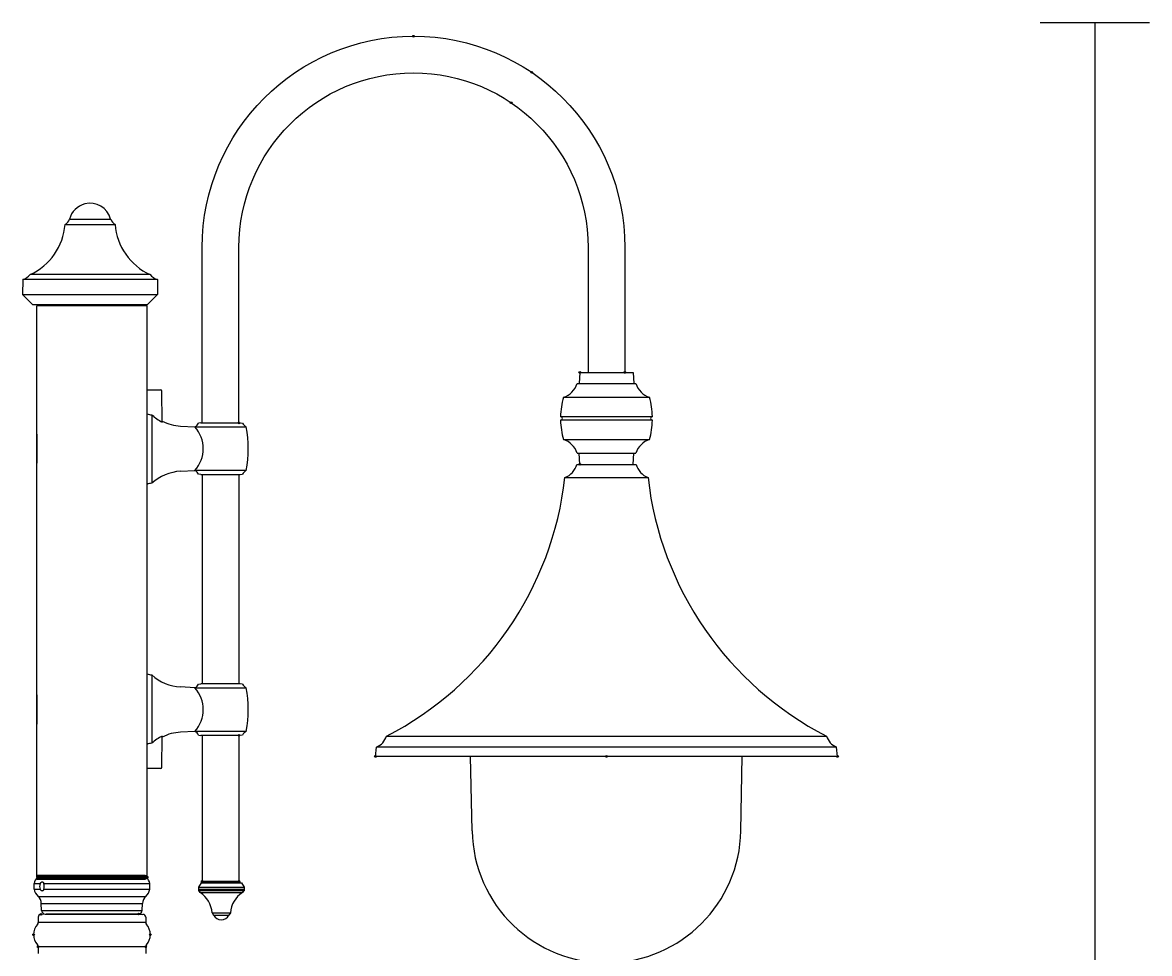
# Model space of a CAD drawing. Extents: x 0 to 104, y 0 to 370.
# Drawn here: x 13.8 to 99, y 299.6 to 370 of the extents above; entities that cross this region are included whole.
import ezdxf

# ---------------------------------------------------------------- set-up
doc = ezdxf.new("R2010")
doc.units = 0
doc.layers.add('LIVELLO_1', color=160, linetype='Continuous')

# ---------------------------------------------------------------- blocks, each defined once
blk = doc.blocks.new('AI9-BLK1')
at = {"layer": 'LIVELLO_1', "color": 7}
for p, q in [((38.739, 184.855), (47.006, 184.855)), ((42.873, 184.855), (42.873, 14.202)), ((-34.97, 169.597), (-31.191, 169.597)), ((-34.64, 169.985), (-31.523, 169.985)), ((-38.17, 165.419), (-38.187, 164.284)), ((-27.995, 165.419), (-38.17, 165.419)), ((-28.542, 165.799), (-37.623, 165.799)), ((-27.995, 165.419), (-27.973, 164.284)), ((-38.187, 164.284), (-37.431, 163.528)), ((-38.187, 164.284), (-27.973, 164.284)), ((-27.973, 164.284), (-28.731, 163.528)), ((-37.431, 163.528), (-28.731, 163.528)), ((-28.772, 163.443), (-37.108, 163.443)), ((-37.108, 120.237), (-37.108, 163.443)), ((-35.581, 163.443), (-35.581, 163.57)), ((-35.568, 163.399), (-35.568, 163.528)), ((-30.301, 163.57), (-30.301, 163.443)), ((-30.288, 163.528), (-30.288, 163.399)), ((-28.772, 120.237), (-28.772, 163.443)), ((3.943, 158.399), (3.902, 157.565)), ((3.943, 158.399), (7.974, 158.399)), ((7.974, 158.399), (8.018, 157.565)), ((-28.772, 157.085), (-27.73, 157.085)), ((-27.62, 154.644), (-27.66, 157.015)), ((3.736, 157.565), (8.182, 157.565)), ((2.697, 156.523), (9.221, 156.523)), ((-28.406, 155.188), (-28.406, 150.022)), ((2.487, 155.064), (9.432, 155.064)), ((-26.24, 154.346), (-25.162, 154.29)), ((-25.162, 154.29), (-21.271, 154.29)), ((-24.709, 154.584), (-24.883, 154.568)), ((-24.709, 154.584), (-21.724, 154.584)), ((-21.724, 154.584), (-21.549, 154.568)), ((9.432, 154.786), (2.487, 154.786)), ((-37.108, 153.74), (-37.108, 151.535)), ((2.697, 153.328), (9.221, 153.328)), ((3.736, 152.286), (8.182, 152.286)), ((3.943, 151.452), (3.902, 152.286)), ((7.974, 151.452), (8.018, 152.286)), ((-26.24, 150.931), (-25.162, 150.987)), ((-21.271, 150.987), (-25.162, 150.987)), ((3.724, 151.452), (4.33, 151.452)), ((4.33, 151.452), (8.195, 151.452)), ((-24.709, 150.693), (-24.883, 150.709)), ((-24.709, 150.693), (-21.724, 150.693)), ((-24.605, 150.693), (-24.605, 134.856)), ((-21.826, 150.699), (-21.826, 134.856)), ((-21.724, 150.693), (-21.549, 150.709)), ((2.819, 150.45), (9.098, 150.45)), ((-28.406, 135.528), (-28.406, 130.362)), ((-25.162, 134.563), (-26.24, 134.621)), ((-24.883, 134.841), (-24.709, 134.856)), ((-21.724, 134.856), (-24.709, 134.856)), ((-21.549, 134.841), (-21.724, 134.856)), ((-37.108, 134.015), (-37.108, 131.809)), ((-25.162, 134.563), (-21.271, 134.563)), ((-25.162, 131.26), (-26.24, 131.202)), ((-21.271, 131.26), (-25.162, 131.26)), ((-27.66, 128.535), (-27.62, 130.906)), ((-24.883, 130.981), (-24.709, 130.964)), ((-21.724, 130.964), (-24.709, 130.964)), ((-24.605, 130.964), (-24.605, 119.917)), ((-21.826, 130.964), (-21.826, 119.917)), ((-21.549, 130.981), (-21.724, 130.964)), ((-10.673, 130.908), (22.591, 130.908)), ((-11.511, 129.37), (-11.424, 130.069)), ((23.343, 130.069), (-11.424, 130.069)), ((23.428, 129.37), (23.343, 130.069)), ((23.428, 129.37), (-11.511, 129.37)), ((-4.2, 123.749), (-4.311, 129.37)), ((16.118, 123.749), (16.228, 129.37)), ((-27.73, 128.465), (-28.772, 128.465)), ((-37.108, 120.376), (-37.108, 120.098)), ((-28.912, 120.376), (-37.108, 120.376)), ((-37.108, 120.237), (-28.772, 120.237)), ((-37.316, 119.334), (-37.316, 119.751)), ((-37.316, 119.751), (-36.861, 119.751)), ((-37.316, 119.334), (-36.861, 119.334)), ((-37.108, 120.098), (-28.912, 120.098)), ((-36.583, 119.751), (-32.941, 119.751)), ((-36.583, 119.334), (-32.941, 119.334)), ((-32.941, 119.751), (-28.565, 119.751)), ((-32.941, 119.334), (-28.565, 119.334)), ((-28.565, 119.334), (-28.565, 119.751)), ((-24.889, 119.494), (-24.897, 119.344)), ((-24.897, 119.344), (-21.427, 119.344)), ((-24.897, 119.344), (-24.89, 119.205)), ((-24.69, 119.822), (-24.889, 119.494)), ((-24.889, 119.494), (-21.435, 119.494)), ((-24.69, 119.822), (-21.636, 119.822)), ((-21.826, 119.917), (-24.605, 119.917)), ((-21.815, 119.874), (-24.59, 119.874)), ((-21.636, 119.822), (-21.435, 119.494)), ((-21.435, 119.494), (-21.427, 119.344)), ((-21.427, 119.344), (-21.435, 119.205)), ((-37.008, 118.78), (-32.941, 118.78)), ((-32.941, 118.78), (-28.872, 118.78)), ((-21.435, 119.205), (-24.89, 119.205)), ((-24.752, 119.081), (-21.571, 119.081)), ((-36.769, 118.257), (-32.941, 118.257)), ((-36.745, 117.724), (-36.769, 118.257)), ((-36.745, 117.724), (-32.941, 117.724)), ((-32.941, 118.257), (-29.114, 118.257)), ((-32.941, 117.724), (-29.138, 117.724)), ((-29.138, 117.724), (-29.114, 118.257)), ((-37.004, 117.215), (-37.004, 116.814)), ((-28.876, 116.814), (-37.004, 116.814)), ((-36.413, 117.456), (-36.797, 117.425)), ((-36.467, 117.456), (-32.941, 117.456)), ((-29.468, 117.456), (-36.413, 117.456)), ((-32.941, 117.456), (-29.414, 117.456)), ((-29.468, 117.456), (-29.086, 117.425)), ((-28.876, 117.215), (-28.876, 116.814)), ((-23.857, 117.553), (-22.469, 117.553)), ((-23.857, 117.553), (-23.739, 117.358)), ((-23.739, 117.358), (-22.587, 117.358)), ((-23.161, 117.024), (-23.161, 117.024)), ((-22.469, 117.553), (-22.587, 117.358)), ((-37.004, 114.979), (-37.004, 114.473)), ((-28.876, 114.979), (-37.004, 114.979)), ((-28.876, 114.979), (-28.876, 114.473))]:
    blk.add_line(p, q, dxfattribs=at)
at = {"layer": 'LIVELLO_1', "color": 250}
blk.add_line((-24.873, 119.344), (-21.453, 119.344), dxfattribs=at)
at = {"layer": 'LIVELLO_1', "color": 7}
for centre, radius in [((-8.629, 183.823), 0.0642), ((-11.511, 129.37), 0.0651), ((-37.003, 114.979), 0.0641), ((-28.878, 114.979), 0.0642)]:
    blk.add_circle(centre, radius, dxfattribs=at)
for centre, major_axis, ratio in [((0.306, 181.09), (0.0015, -0.0656), 0.977447), ((-1.248, 178.786), (0.0651, 0), 0.949769), ((3.944, 158.399), (-0.0009, -0.0656), 0.985462), ((7.349, 158.399), (-0.0004, -0.0656), 0.977669), ((-21.826, 154.584), (0.0656, 0), 0.971129), ((3.944, 151.452), (-0.0009, -0.0656), 0.985462), ((-21.826, 130.964), (0.0656, 0), 0.942257), ((5.959, 129.37), (-0.0004, -0.0655), 0.980242), ((23.43, 129.37), (-0.0015, -0.0655), 0.980018), ((23.43, 129.37), (-0.0015, -0.0655), 0.980018), ((23.43, 129.37), (-0.0015, -0.0655), 0.980018), ((-28.772, 120.237), (0.0004, -0.0656), 0.977669), ((-24.605, 119.917), (0.0642, 0), 0.963782), ((-24.593, 119.874), (0.0024, -0.0656), 0.962605), ((-21.826, 119.917), (0.0656, 0), 0.942257), ((-21.826, 119.917), (0.0656, 0), 0.942257), ((-21.826, 119.917), (0.0656, 0), 0.942257), ((-21.816, 119.874), (0.0014, -0.0656), 0.963042), ((-21.816, 119.874), (0.0014, -0.0656), 0.963042), ((-21.816, 119.874), (0.0014, -0.0656), 0.963042), ((-36.795, 117.425), (-0.0015, -0.0656), 0.977447), ((-29.413, 117.456), (0.0642, 0), 0.961097), ((-37.355, 115.895), (0.0642, 0), 0.961345), ((-28.525, 115.895), (0.0642, 0), 0.961345)]:
    blk.add_ellipse(centre, major_axis=major_axis, ratio=ratio, dxfattribs=at)
for points, knots in [([(-24.605, 154.584), (-24.605, 154.584), (-24.605, 167.847), (-24.605, 167.847), (-24.605, 176.671), (-17.453, 183.823), (-8.628, 183.823), (0.195, 183.823), (7.348, 176.671), (7.348, 167.847), (7.348, 167.847), (7.348, 158.399), (7.348, 158.399)], [0, 0, 0, 0, 1, 1, 1, 2, 2, 2, 3, 3, 3, 4, 4, 4, 4]), ([(-21.826, 154.584), (-21.826, 154.584), (-21.826, 167.847), (-21.826, 167.847), (-21.826, 175.137), (-15.918, 181.046), (-8.628, 181.046), (-1.338, 181.046), (4.569, 175.137), (4.569, 167.847), (4.569, 167.847), (4.569, 158.399), (4.569, 158.399)], [0, 0, 0, 0, 1, 1, 1, 2, 2, 2, 3, 3, 3, 4, 4, 4, 4]), ([(-31.527, 169.985), (-31.748, 170.843), (-32.625, 171.361), (-33.484, 171.137), (-34.05, 170.992), (-34.491, 170.55), (-34.635, 169.985)], [0, 0, 0, 0, 1, 1, 1, 2, 2, 2, 2]), ([(2.487, 154.786), (2.562, 154.786), (2.625, 154.848), (2.625, 154.924), (2.625, 155.001), (2.562, 155.064), (2.487, 155.064)], [0, 0, 0, 0, 1, 1, 1, 2, 2, 2, 2]), ([(9.432, 155.064), (9.355, 155.064), (9.292, 155.001), (9.292, 154.924), (9.292, 154.848), (9.355, 154.786), (9.432, 154.786)], [0, 0, 0, 0, 1, 1, 1, 2, 2, 2, 2]), ([(-4.2, 123.749), (-4.106, 118.139), (0.521, 113.666), (6.131, 113.763), (11.608, 113.855), (16.024, 118.273), (16.118, 123.749)], [0, 0, 0, 0, 1, 1, 1, 2, 2, 2, 2]), ([(-37.108, 120.098), (-37.031, 120.098), (-36.97, 120.16), (-36.97, 120.237), (-36.97, 120.312), (-37.031, 120.376), (-37.108, 120.376)], [0, 0, 0, 0, 1, 1, 1, 2, 2, 2, 2]), ([(-37.04, 120.098), (-36.963, 120.098), (-36.899, 120.16), (-36.899, 120.237), (-36.899, 120.312), (-36.963, 120.376), (-37.04, 120.376)], [0, 0, 0, 0, 1, 1, 1, 2, 2, 2, 2]), ([(-36.97, 120.098), (-36.893, 120.098), (-36.83, 120.16), (-36.83, 120.237), (-36.83, 120.312), (-36.893, 120.376), (-36.97, 120.376)], [0, 0, 0, 0, 1, 1, 1, 2, 2, 2, 2]), ([(-36.899, 120.098), (-36.824, 120.098), (-36.761, 120.16), (-36.761, 120.237), (-36.761, 120.312), (-36.824, 120.376), (-36.899, 120.376)], [0, 0, 0, 0, 1, 1, 1, 2, 2, 2, 2]), ([(-36.83, 120.098), (-36.755, 120.098), (-36.692, 120.16), (-36.692, 120.237), (-36.692, 120.312), (-36.755, 120.376), (-36.83, 120.376)], [0, 0, 0, 0, 1, 1, 1, 2, 2, 2, 2]), ([(-36.761, 120.098), (-36.684, 120.098), (-36.622, 120.16), (-36.622, 120.237), (-36.622, 120.312), (-36.684, 120.376), (-36.761, 120.376)], [0, 0, 0, 0, 1, 1, 1, 2, 2, 2, 2]), ([(-36.692, 120.098), (-36.614, 120.098), (-36.552, 120.16), (-36.552, 120.237), (-36.552, 120.312), (-36.614, 120.376), (-36.692, 120.376)], [0, 0, 0, 0, 1, 1, 1, 2, 2, 2, 2]), ([(-36.622, 120.098), (-36.546, 120.098), (-36.482, 120.16), (-36.482, 120.237), (-36.482, 120.312), (-36.546, 120.376), (-36.622, 120.376)], [0, 0, 0, 0, 1, 1, 1, 2, 2, 2, 2]), ([(-36.552, 120.098), (-36.476, 120.098), (-36.413, 120.16), (-36.413, 120.237), (-36.413, 120.312), (-36.476, 120.376), (-36.552, 120.376)], [0, 0, 0, 0, 1, 1, 1, 2, 2, 2, 2]), ([(-36.482, 120.098), (-36.407, 120.098), (-36.344, 120.16), (-36.344, 120.237), (-36.344, 120.312), (-36.407, 120.376), (-36.482, 120.376)], [0, 0, 0, 0, 1, 1, 1, 2, 2, 2, 2]), ([(-36.413, 120.098), (-36.336, 120.098), (-36.275, 120.16), (-36.275, 120.237), (-36.275, 120.312), (-36.336, 120.376), (-36.413, 120.376)], [0, 0, 0, 0, 1, 1, 1, 2, 2, 2, 2]), ([(-36.344, 120.098), (-36.267, 120.098), (-36.203, 120.16), (-36.203, 120.237), (-36.203, 120.312), (-36.267, 120.376), (-36.344, 120.376)], [0, 0, 0, 0, 1, 1, 1, 2, 2, 2, 2]), ([(-36.275, 120.098), (-36.198, 120.098), (-36.137, 120.16), (-36.137, 120.237), (-36.137, 120.312), (-36.198, 120.376), (-36.275, 120.376)], [0, 0, 0, 0, 1, 1, 1, 2, 2, 2, 2]), ([(-36.203, 120.098), (-36.128, 120.098), (-36.065, 120.16), (-36.065, 120.237), (-36.065, 120.312), (-36.128, 120.376), (-36.203, 120.376)], [0, 0, 0, 0, 1, 1, 1, 2, 2, 2, 2]), ([(-36.137, 120.098), (-36.06, 120.098), (-35.996, 120.16), (-35.996, 120.237), (-35.996, 120.312), (-36.06, 120.376), (-36.137, 120.376)], [0, 0, 0, 0, 1, 1, 1, 2, 2, 2, 2]), ([(-36.065, 120.098), (-35.99, 120.098), (-35.927, 120.16), (-35.927, 120.237), (-35.927, 120.312), (-35.99, 120.376), (-36.065, 120.376)], [0, 0, 0, 0, 1, 1, 1, 2, 2, 2, 2]), ([(-35.996, 120.098), (-35.919, 120.098), (-35.858, 120.16), (-35.858, 120.237), (-35.858, 120.312), (-35.919, 120.376), (-35.996, 120.376)], [0, 0, 0, 0, 1, 1, 1, 2, 2, 2, 2]), ([(-35.927, 120.098), (-35.85, 120.098), (-35.789, 120.16), (-35.789, 120.237), (-35.789, 120.312), (-35.85, 120.376), (-35.927, 120.376)], [0, 0, 0, 0, 1, 1, 1, 2, 2, 2, 2]), ([(-35.858, 120.098), (-35.781, 120.098), (-35.717, 120.16), (-35.717, 120.237), (-35.717, 120.312), (-35.781, 120.376), (-35.858, 120.376)], [0, 0, 0, 0, 1, 1, 1, 2, 2, 2, 2]), ([(-35.789, 120.098), (-35.711, 120.098), (-35.651, 120.16), (-35.651, 120.237), (-35.651, 120.312), (-35.711, 120.376), (-35.789, 120.376)], [0, 0, 0, 0, 1, 1, 1, 2, 2, 2, 2]), ([(-35.717, 120.098), (-35.643, 120.098), (-35.581, 120.16), (-35.581, 120.237), (-35.581, 120.312), (-35.643, 120.376), (-35.717, 120.376)], [0, 0, 0, 0, 1, 1, 1, 2, 2, 2, 2]), ([(-35.651, 120.098), (-35.571, 120.098), (-35.512, 120.16), (-35.512, 120.237), (-35.512, 120.312), (-35.571, 120.376), (-35.651, 120.376)], [0, 0, 0, 0, 1, 1, 1, 2, 2, 2, 2]), ([(-35.581, 120.098), (-35.504, 120.098), (-35.441, 120.16), (-35.441, 120.237), (-35.441, 120.312), (-35.504, 120.376), (-35.581, 120.376)], [0, 0, 0, 0, 1, 1, 1, 2, 2, 2, 2]), ([(-35.512, 120.098), (-35.435, 120.098), (-35.372, 120.16), (-35.372, 120.237), (-35.372, 120.312), (-35.435, 120.376), (-35.512, 120.376)], [0, 0, 0, 0, 1, 1, 1, 2, 2, 2, 2]), ([(-35.441, 120.098), (-35.366, 120.098), (-35.302, 120.16), (-35.302, 120.237), (-35.302, 120.312), (-35.366, 120.376), (-35.441, 120.376)], [0, 0, 0, 0, 1, 1, 1, 2, 2, 2, 2]), ([(-35.372, 120.098), (-35.294, 120.098), (-35.234, 120.16), (-35.234, 120.237), (-35.234, 120.312), (-35.294, 120.376), (-35.372, 120.376)], [0, 0, 0, 0, 1, 1, 1, 2, 2, 2, 2]), ([(-35.302, 120.098), (-35.226, 120.098), (-35.164, 120.16), (-35.164, 120.237), (-35.164, 120.312), (-35.226, 120.376), (-35.302, 120.376)], [0, 0, 0, 0, 1, 1, 1, 2, 2, 2, 2]), ([(-35.234, 120.098), (-35.157, 120.098), (-35.093, 120.16), (-35.093, 120.237), (-35.093, 120.312), (-35.157, 120.376), (-35.234, 120.376)], [0, 0, 0, 0, 1, 1, 1, 2, 2, 2, 2]), ([(-35.164, 120.098), (-35.087, 120.098), (-35.024, 120.16), (-35.024, 120.237), (-35.024, 120.312), (-35.087, 120.376), (-35.164, 120.376)], [0, 0, 0, 0, 1, 1, 1, 2, 2, 2, 2]), ([(-35.093, 120.098), (-35.018, 120.098), (-34.955, 120.16), (-34.955, 120.237), (-34.955, 120.312), (-35.018, 120.376), (-35.093, 120.376)], [0, 0, 0, 0, 1, 1, 1, 2, 2, 2, 2]), ([(-35.024, 120.098), (-34.947, 120.098), (-34.885, 120.16), (-34.885, 120.237), (-34.885, 120.312), (-34.947, 120.376), (-35.024, 120.376)], [0, 0, 0, 0, 1, 1, 1, 2, 2, 2, 2]), ([(-34.955, 120.098), (-34.878, 120.098), (-34.817, 120.16), (-34.817, 120.237), (-34.817, 120.312), (-34.878, 120.376), (-34.955, 120.376)], [0, 0, 0, 0, 1, 1, 1, 2, 2, 2, 2]), ([(-34.885, 120.098), (-34.808, 120.098), (-34.747, 120.16), (-34.747, 120.237), (-34.747, 120.312), (-34.808, 120.376), (-34.885, 120.376)], [0, 0, 0, 0, 1, 1, 1, 2, 2, 2, 2]), ([(-34.817, 120.098), (-34.74, 120.098), (-34.676, 120.16), (-34.676, 120.237), (-34.676, 120.312), (-34.74, 120.376), (-34.817, 120.376)], [0, 0, 0, 0, 1, 1, 1, 2, 2, 2, 2]), ([(-34.747, 120.098), (-34.67, 120.098), (-34.608, 120.16), (-34.608, 120.237), (-34.608, 120.312), (-34.67, 120.376), (-34.747, 120.376)], [0, 0, 0, 0, 1, 1, 1, 2, 2, 2, 2]), ([(-34.676, 120.098), (-34.601, 120.098), (-34.538, 120.16), (-34.538, 120.237), (-34.538, 120.312), (-34.601, 120.376), (-34.676, 120.376)], [0, 0, 0, 0, 1, 1, 1, 2, 2, 2, 2]), ([(-34.608, 120.098), (-34.532, 120.098), (-34.469, 120.16), (-34.469, 120.237), (-34.469, 120.312), (-34.532, 120.376), (-34.608, 120.376)], [0, 0, 0, 0, 1, 1, 1, 2, 2, 2, 2]), ([(-34.538, 120.098), (-34.461, 120.098), (-34.399, 120.16), (-34.399, 120.237), (-34.399, 120.312), (-34.461, 120.376), (-34.538, 120.376)], [0, 0, 0, 0, 1, 1, 1, 2, 2, 2, 2]), ([(-34.469, 120.098), (-34.391, 120.098), (-34.329, 120.16), (-34.329, 120.237), (-34.329, 120.312), (-34.391, 120.376), (-34.469, 120.376)], [0, 0, 0, 0, 1, 1, 1, 2, 2, 2, 2]), ([(-34.399, 120.098), (-34.323, 120.098), (-34.259, 120.16), (-34.259, 120.237), (-34.259, 120.312), (-34.323, 120.376), (-34.399, 120.376)], [0, 0, 0, 0, 1, 1, 1, 2, 2, 2, 2]), ([(-34.329, 120.098), (-34.253, 120.098), (-34.19, 120.16), (-34.19, 120.237), (-34.19, 120.312), (-34.253, 120.376), (-34.329, 120.376)], [0, 0, 0, 0, 1, 1, 1, 2, 2, 2, 2]), ([(-34.259, 120.098), (-34.184, 120.098), (-34.123, 120.16), (-34.123, 120.237), (-34.123, 120.312), (-34.184, 120.376), (-34.259, 120.376)], [0, 0, 0, 0, 1, 1, 1, 2, 2, 2, 2]), ([(-34.19, 120.098), (-34.114, 120.098), (-34.052, 120.16), (-34.052, 120.237), (-34.052, 120.312), (-34.114, 120.376), (-34.19, 120.376)], [0, 0, 0, 0, 1, 1, 1, 2, 2, 2, 2]), ([(-34.123, 120.098), (-34.044, 120.098), (-33.982, 120.16), (-33.982, 120.237), (-33.982, 120.312), (-34.044, 120.376), (-34.123, 120.376)], [0, 0, 0, 0, 1, 1, 1, 2, 2, 2, 2]), ([(-34.052, 120.098), (-33.974, 120.098), (-33.914, 120.16), (-33.914, 120.237), (-33.914, 120.312), (-33.974, 120.376), (-34.052, 120.376)], [0, 0, 0, 0, 1, 1, 1, 2, 2, 2, 2]), ([(-33.982, 120.098), (-33.905, 120.098), (-33.844, 120.16), (-33.844, 120.237), (-33.844, 120.312), (-33.905, 120.376), (-33.982, 120.376)], [0, 0, 0, 0, 1, 1, 1, 2, 2, 2, 2]), ([(-33.914, 120.098), (-33.837, 120.098), (-33.775, 120.16), (-33.775, 120.237), (-33.775, 120.312), (-33.837, 120.376), (-33.914, 120.376)], [0, 0, 0, 0, 1, 1, 1, 2, 2, 2, 2]), ([(-33.844, 120.098), (-33.767, 120.098), (-33.704, 120.16), (-33.704, 120.237), (-33.704, 120.312), (-33.767, 120.376), (-33.844, 120.376)], [0, 0, 0, 0, 1, 1, 1, 2, 2, 2, 2]), ([(-33.775, 120.098), (-33.698, 120.098), (-33.635, 120.16), (-33.635, 120.237), (-33.635, 120.312), (-33.698, 120.376), (-33.775, 120.376)], [0, 0, 0, 0, 1, 1, 1, 2, 2, 2, 2]), ([(-33.704, 120.098), (-33.629, 120.098), (-33.565, 120.16), (-33.565, 120.237), (-33.565, 120.312), (-33.629, 120.376), (-33.704, 120.376)], [0, 0, 0, 0, 1, 1, 1, 2, 2, 2, 2]), ([(-33.635, 120.098), (-33.558, 120.098), (-33.497, 120.16), (-33.497, 120.237), (-33.497, 120.312), (-33.558, 120.376), (-33.635, 120.376)], [0, 0, 0, 0, 1, 1, 1, 2, 2, 2, 2]), ([(-33.565, 120.098), (-33.488, 120.098), (-33.427, 120.16), (-33.427, 120.237), (-33.427, 120.312), (-33.488, 120.376), (-33.565, 120.376)], [0, 0, 0, 0, 1, 1, 1, 2, 2, 2, 2]), ([(-33.497, 120.098), (-33.42, 120.098), (-33.358, 120.16), (-33.358, 120.237), (-33.358, 120.312), (-33.42, 120.376), (-33.497, 120.376)], [0, 0, 0, 0, 1, 1, 1, 2, 2, 2, 2]), ([(-33.427, 120.098), (-33.35, 120.098), (-33.289, 120.16), (-33.289, 120.237), (-33.289, 120.312), (-33.35, 120.376), (-33.427, 120.376)], [0, 0, 0, 0, 1, 1, 1, 2, 2, 2, 2]), ([(-33.358, 120.098), (-33.281, 120.098), (-33.218, 120.16), (-33.218, 120.237), (-33.218, 120.312), (-33.281, 120.376), (-33.358, 120.376)], [0, 0, 0, 0, 1, 1, 1, 2, 2, 2, 2]), ([(-33.289, 120.098), (-33.212, 120.098), (-33.149, 120.16), (-33.149, 120.237), (-33.149, 120.312), (-33.212, 120.376), (-33.289, 120.376)], [0, 0, 0, 0, 1, 1, 1, 2, 2, 2, 2]), ([(-33.218, 120.098), (-33.143, 120.098), (-33.079, 120.16), (-33.079, 120.237), (-33.079, 120.312), (-33.143, 120.376), (-33.218, 120.376)], [0, 0, 0, 0, 1, 1, 1, 2, 2, 2, 2]), ([(-33.149, 120.098), (-33.071, 120.098), (-33.011, 120.16), (-33.011, 120.237), (-33.011, 120.312), (-33.071, 120.376), (-33.149, 120.376)], [0, 0, 0, 0, 1, 1, 1, 2, 2, 2, 2]), ([(-33.079, 120.098), (-33.003, 120.098), (-32.941, 120.16), (-32.941, 120.237), (-32.941, 120.312), (-33.003, 120.376), (-33.079, 120.376)], [0, 0, 0, 0, 1, 1, 1, 2, 2, 2, 2]), ([(-33.011, 120.098), (-32.933, 120.098), (-32.872, 120.16), (-32.872, 120.237), (-32.872, 120.312), (-32.933, 120.376), (-33.011, 120.376)], [0, 0, 0, 0, 1, 1, 1, 2, 2, 2, 2]), ([(-32.941, 120.098), (-32.864, 120.098), (-32.801, 120.16), (-32.801, 120.237), (-32.801, 120.312), (-32.864, 120.376), (-32.941, 120.376)], [0, 0, 0, 0, 1, 1, 1, 2, 2, 2, 2]), ([(-32.872, 120.098), (-32.795, 120.098), (-32.732, 120.16), (-32.732, 120.237), (-32.732, 120.312), (-32.795, 120.376), (-32.872, 120.376)], [0, 0, 0, 0, 1, 1, 1, 2, 2, 2, 2]), ([(-32.801, 120.098), (-32.724, 120.098), (-32.662, 120.16), (-32.662, 120.237), (-32.662, 120.312), (-32.724, 120.376), (-32.801, 120.376)], [0, 0, 0, 0, 1, 1, 1, 2, 2, 2, 2]), ([(-32.732, 120.098), (-32.657, 120.098), (-32.594, 120.16), (-32.594, 120.237), (-32.594, 120.312), (-32.657, 120.376), (-32.732, 120.376)], [0, 0, 0, 0, 1, 1, 1, 2, 2, 2, 2]), ([(-32.662, 120.098), (-32.585, 120.098), (-32.524, 120.16), (-32.524, 120.237), (-32.524, 120.312), (-32.585, 120.376), (-32.662, 120.376)], [0, 0, 0, 0, 1, 1, 1, 2, 2, 2, 2]), ([(-32.594, 120.098), (-32.517, 120.098), (-32.453, 120.16), (-32.453, 120.237), (-32.453, 120.312), (-32.517, 120.376), (-32.594, 120.376)], [0, 0, 0, 0, 1, 1, 1, 2, 2, 2, 2]), ([(-32.524, 120.098), (-32.447, 120.098), (-32.384, 120.16), (-32.384, 120.237), (-32.384, 120.312), (-32.447, 120.376), (-32.524, 120.376)], [0, 0, 0, 0, 1, 1, 1, 2, 2, 2, 2]), ([(-32.453, 120.098), (-32.378, 120.098), (-32.315, 120.16), (-32.315, 120.237), (-32.315, 120.312), (-32.378, 120.376), (-32.453, 120.376)], [0, 0, 0, 0, 1, 1, 1, 2, 2, 2, 2]), ([(-32.384, 120.098), (-32.309, 120.098), (-32.246, 120.16), (-32.246, 120.237), (-32.246, 120.312), (-32.309, 120.376), (-32.384, 120.376)], [0, 0, 0, 0, 1, 1, 1, 2, 2, 2, 2]), ([(-32.315, 120.098), (-32.238, 120.098), (-32.176, 120.16), (-32.176, 120.237), (-32.176, 120.312), (-32.238, 120.376), (-32.315, 120.376)], [0, 0, 0, 0, 1, 1, 1, 2, 2, 2, 2]), ([(-32.246, 120.098), (-32.168, 120.098), (-32.106, 120.16), (-32.106, 120.237), (-32.106, 120.312), (-32.168, 120.376), (-32.246, 120.376)], [0, 0, 0, 0, 1, 1, 1, 2, 2, 2, 2]), ([(-32.176, 120.098), (-32.1, 120.098), (-32.038, 120.16), (-32.038, 120.237), (-32.038, 120.312), (-32.1, 120.376), (-32.176, 120.376)], [0, 0, 0, 0, 1, 1, 1, 2, 2, 2, 2]), ([(-32.106, 120.098), (-32.03, 120.098), (-31.967, 120.16), (-31.967, 120.237), (-31.967, 120.312), (-32.03, 120.376), (-32.106, 120.376)], [0, 0, 0, 0, 1, 1, 1, 2, 2, 2, 2]), ([(-32.038, 120.098), (-31.961, 120.098), (-31.898, 120.16), (-31.898, 120.237), (-31.898, 120.312), (-31.961, 120.376), (-32.038, 120.376)], [0, 0, 0, 0, 1, 1, 1, 2, 2, 2, 2]), ([(-31.967, 120.098), (-31.89, 120.098), (-31.829, 120.16), (-31.829, 120.237), (-31.829, 120.312), (-31.89, 120.376), (-31.967, 120.376)], [0, 0, 0, 0, 1, 1, 1, 2, 2, 2, 2]), ([(-31.898, 120.098), (-31.821, 120.098), (-31.759, 120.16), (-31.759, 120.237), (-31.759, 120.312), (-31.821, 120.376), (-31.898, 120.376)], [0, 0, 0, 0, 1, 1, 1, 2, 2, 2, 2]), ([(-31.829, 120.098), (-31.752, 120.098), (-31.691, 120.16), (-31.691, 120.237), (-31.691, 120.312), (-31.752, 120.376), (-31.829, 120.376)], [0, 0, 0, 0, 1, 1, 1, 2, 2, 2, 2]), ([(-31.759, 120.098), (-31.682, 120.098), (-31.621, 120.16), (-31.621, 120.237), (-31.621, 120.312), (-31.682, 120.376), (-31.759, 120.376)], [0, 0, 0, 0, 1, 1, 1, 2, 2, 2, 2]), ([(-31.691, 120.098), (-31.614, 120.098), (-31.552, 120.16), (-31.552, 120.237), (-31.552, 120.312), (-31.614, 120.376), (-31.691, 120.376)], [0, 0, 0, 0, 1, 1, 1, 2, 2, 2, 2]), ([(-31.621, 120.098), (-31.544, 120.098), (-31.483, 120.16), (-31.483, 120.237), (-31.483, 120.312), (-31.544, 120.376), (-31.621, 120.376)], [0, 0, 0, 0, 1, 1, 1, 2, 2, 2, 2]), ([(-31.552, 120.098), (-31.475, 120.098), (-31.414, 120.16), (-31.414, 120.237), (-31.414, 120.312), (-31.475, 120.376), (-31.552, 120.376)], [0, 0, 0, 0, 1, 1, 1, 2, 2, 2, 2]), ([(-31.483, 120.098), (-31.406, 120.098), (-31.342, 120.16), (-31.342, 120.237), (-31.342, 120.312), (-31.406, 120.376), (-31.483, 120.376)], [0, 0, 0, 0, 1, 1, 1, 2, 2, 2, 2]), ([(-31.414, 120.098), (-31.335, 120.098), (-31.274, 120.16), (-31.274, 120.237), (-31.274, 120.312), (-31.335, 120.376), (-31.414, 120.376)], [0, 0, 0, 0, 1, 1, 1, 2, 2, 2, 2]), ([(-31.342, 120.098), (-31.267, 120.098), (-31.204, 120.16), (-31.204, 120.237), (-31.204, 120.312), (-31.267, 120.376), (-31.342, 120.376)], [0, 0, 0, 0, 1, 1, 1, 2, 2, 2, 2]), ([(-31.274, 120.098), (-31.197, 120.098), (-31.135, 120.16), (-31.135, 120.237), (-31.135, 120.312), (-31.197, 120.376), (-31.274, 120.376)], [0, 0, 0, 0, 1, 1, 1, 2, 2, 2, 2]), ([(-31.204, 120.098), (-31.127, 120.098), (-31.065, 120.16), (-31.065, 120.237), (-31.065, 120.312), (-31.127, 120.376), (-31.204, 120.376)], [0, 0, 0, 0, 1, 1, 1, 2, 2, 2, 2]), ([(-31.135, 120.098), (-31.058, 120.098), (-30.995, 120.16), (-30.995, 120.237), (-30.995, 120.312), (-31.058, 120.376), (-31.135, 120.376)], [0, 0, 0, 0, 1, 1, 1, 2, 2, 2, 2]), ([(-31.065, 120.098), (-30.989, 120.098), (-30.926, 120.16), (-30.926, 120.237), (-30.926, 120.312), (-30.989, 120.376), (-31.065, 120.376)], [0, 0, 0, 0, 1, 1, 1, 2, 2, 2, 2]), ([(-30.995, 120.098), (-30.92, 120.098), (-30.856, 120.16), (-30.856, 120.237), (-30.856, 120.312), (-30.92, 120.376), (-30.995, 120.376)], [0, 0, 0, 0, 1, 1, 1, 2, 2, 2, 2]), ([(-30.926, 120.098), (-30.848, 120.098), (-30.788, 120.16), (-30.788, 120.237), (-30.788, 120.312), (-30.848, 120.376), (-30.926, 120.376)], [0, 0, 0, 0, 1, 1, 1, 2, 2, 2, 2]), ([(-30.856, 120.098), (-30.78, 120.098), (-30.718, 120.16), (-30.718, 120.237), (-30.718, 120.312), (-30.78, 120.376), (-30.856, 120.376)], [0, 0, 0, 0, 1, 1, 1, 2, 2, 2, 2]), ([(-30.788, 120.098), (-30.71, 120.098), (-30.649, 120.16), (-30.649, 120.237), (-30.649, 120.312), (-30.71, 120.376), (-30.788, 120.376)], [0, 0, 0, 0, 1, 1, 1, 2, 2, 2, 2]), ([(-30.718, 120.098), (-30.641, 120.098), (-30.578, 120.16), (-30.578, 120.237), (-30.578, 120.312), (-30.641, 120.376), (-30.718, 120.376)], [0, 0, 0, 0, 1, 1, 1, 2, 2, 2, 2]), ([(-30.649, 120.098), (-30.571, 120.098), (-30.509, 120.16), (-30.509, 120.237), (-30.509, 120.312), (-30.571, 120.376), (-30.649, 120.376)], [0, 0, 0, 0, 1, 1, 1, 2, 2, 2, 2]), ([(-30.578, 120.098), (-30.503, 120.098), (-30.439, 120.16), (-30.439, 120.237), (-30.439, 120.312), (-30.503, 120.376), (-30.578, 120.376)], [0, 0, 0, 0, 1, 1, 1, 2, 2, 2, 2]), ([(-30.509, 120.098), (-30.433, 120.098), (-30.371, 120.16), (-30.371, 120.237), (-30.371, 120.312), (-30.433, 120.376), (-30.509, 120.376)], [0, 0, 0, 0, 1, 1, 1, 2, 2, 2, 2]), ([(-30.439, 120.098), (-30.362, 120.098), (-30.301, 120.16), (-30.301, 120.237), (-30.301, 120.312), (-30.362, 120.376), (-30.439, 120.376)], [0, 0, 0, 0, 1, 1, 1, 2, 2, 2, 2]), ([(-30.371, 120.098), (-30.294, 120.098), (-30.23, 120.16), (-30.23, 120.237), (-30.23, 120.312), (-30.294, 120.376), (-30.371, 120.376)], [0, 0, 0, 0, 1, 1, 1, 2, 2, 2, 2]), ([(-30.301, 120.098), (-30.224, 120.098), (-30.163, 120.16), (-30.163, 120.237), (-30.163, 120.312), (-30.224, 120.376), (-30.301, 120.376)], [0, 0, 0, 0, 1, 1, 1, 2, 2, 2, 2]), ([(-30.23, 120.098), (-30.155, 120.098), (-30.092, 120.16), (-30.092, 120.237), (-30.092, 120.312), (-30.155, 120.376), (-30.23, 120.376)], [0, 0, 0, 0, 1, 1, 1, 2, 2, 2, 2]), ([(-30.163, 120.098), (-30.086, 120.098), (-30.022, 120.16), (-30.022, 120.237), (-30.022, 120.312), (-30.086, 120.376), (-30.163, 120.376)], [0, 0, 0, 0, 1, 1, 1, 2, 2, 2, 2]), ([(-30.092, 120.098), (-30.015, 120.098), (-29.953, 120.16), (-29.953, 120.237), (-29.953, 120.312), (-30.015, 120.376), (-30.092, 120.376)], [0, 0, 0, 0, 1, 1, 1, 2, 2, 2, 2]), ([(-30.022, 120.098), (-29.945, 120.098), (-29.884, 120.16), (-29.884, 120.237), (-29.884, 120.312), (-29.945, 120.376), (-30.022, 120.376)], [0, 0, 0, 0, 1, 1, 1, 2, 2, 2, 2]), ([(-29.953, 120.098), (-29.877, 120.098), (-29.815, 120.16), (-29.815, 120.237), (-29.815, 120.312), (-29.877, 120.376), (-29.953, 120.376)], [0, 0, 0, 0, 1, 1, 1, 2, 2, 2, 2]), ([(-29.884, 120.098), (-29.807, 120.098), (-29.744, 120.16), (-29.744, 120.237), (-29.744, 120.312), (-29.807, 120.376), (-29.884, 120.376)], [0, 0, 0, 0, 1, 1, 1, 2, 2, 2, 2]), ([(-29.815, 120.098), (-29.738, 120.098), (-29.677, 120.16), (-29.677, 120.237), (-29.677, 120.312), (-29.738, 120.376), (-29.815, 120.376)], [0, 0, 0, 0, 1, 1, 1, 2, 2, 2, 2]), ([(-29.744, 120.098), (-29.669, 120.098), (-29.606, 120.16), (-29.606, 120.237), (-29.606, 120.312), (-29.669, 120.376), (-29.744, 120.376)], [0, 0, 0, 0, 1, 1, 1, 2, 2, 2, 2]), ([(-29.677, 120.098), (-29.598, 120.098), (-29.536, 120.16), (-29.536, 120.237), (-29.536, 120.312), (-29.598, 120.376), (-29.677, 120.376)], [0, 0, 0, 0, 1, 1, 1, 2, 2, 2, 2]), ([(-29.606, 120.098), (-29.528, 120.098), (-29.468, 120.16), (-29.468, 120.237), (-29.468, 120.312), (-29.528, 120.376), (-29.606, 120.376)], [0, 0, 0, 0, 1, 1, 1, 2, 2, 2, 2]), ([(-29.536, 120.098), (-29.459, 120.098), (-29.398, 120.16), (-29.398, 120.237), (-29.398, 120.312), (-29.459, 120.376), (-29.536, 120.376)], [0, 0, 0, 0, 1, 1, 1, 2, 2, 2, 2]), ([(-29.468, 120.098), (-29.39, 120.098), (-29.329, 120.16), (-29.329, 120.237), (-29.329, 120.312), (-29.39, 120.376), (-29.468, 120.376)], [0, 0, 0, 0, 1, 1, 1, 2, 2, 2, 2]), ([(-29.398, 120.098), (-29.321, 120.098), (-29.26, 120.16), (-29.26, 120.237), (-29.26, 120.312), (-29.321, 120.376), (-29.398, 120.376)], [0, 0, 0, 0, 1, 1, 1, 2, 2, 2, 2]), ([(-29.329, 120.098), (-29.252, 120.098), (-29.191, 120.16), (-29.191, 120.237), (-29.191, 120.312), (-29.252, 120.376), (-29.329, 120.376)], [0, 0, 0, 0, 1, 1, 1, 2, 2, 2, 2]), ([(-29.26, 120.098), (-29.183, 120.098), (-29.119, 120.16), (-29.119, 120.237), (-29.119, 120.312), (-29.183, 120.376), (-29.26, 120.376)], [0, 0, 0, 0, 1, 1, 1, 2, 2, 2, 2]), ([(-29.191, 120.098), (-29.114, 120.098), (-29.051, 120.16), (-29.051, 120.237), (-29.051, 120.312), (-29.114, 120.376), (-29.191, 120.376)], [0, 0, 0, 0, 1, 1, 1, 2, 2, 2, 2]), ([(-29.119, 120.098), (-29.044, 120.098), (-28.982, 120.16), (-28.982, 120.237), (-28.982, 120.312), (-29.044, 120.376), (-29.119, 120.376)], [0, 0, 0, 0, 1, 1, 1, 2, 2, 2, 2]), ([(-29.051, 120.098), (-28.974, 120.098), (-28.912, 120.16), (-28.912, 120.237), (-28.912, 120.312), (-28.974, 120.376), (-29.051, 120.376)], [0, 0, 0, 0, 1, 1, 1, 2, 2, 2, 2]), ([(-28.982, 120.098), (-28.904, 120.098), (-28.843, 120.16), (-28.843, 120.237), (-28.843, 120.312), (-28.904, 120.376), (-28.982, 120.376)], [0, 0, 0, 0, 1, 1, 1, 2, 2, 2, 2]), ([(-28.912, 120.098), (-28.835, 120.098), (-28.772, 120.16), (-28.772, 120.237), (-28.772, 120.312), (-28.835, 120.376), (-28.912, 120.376)], [0, 0, 0, 0, 1, 1, 1, 2, 2, 2, 2]), ([(-36.861, 119.751), (-36.85, 119.768), (-36.84, 119.789), (-36.826, 119.807), (-36.814, 119.824), (-36.801, 119.837), (-36.786, 119.849), (-36.774, 119.861), (-36.765, 119.866), (-36.751, 119.874), (-36.741, 119.878), (-36.731, 119.884), (-36.72, 119.886), (-36.712, 119.888), (-36.705, 119.89), (-36.697, 119.89), (-36.692, 119.89), (-36.686, 119.89), (-36.68, 119.886), (-36.668, 119.884), (-36.658, 119.878), (-36.65, 119.872), (-36.64, 119.866), (-36.631, 119.859), (-36.622, 119.847), (-36.612, 119.834), (-36.605, 119.82), (-36.601, 119.805), (-36.595, 119.787), (-36.589, 119.768), (-36.583, 119.751)], [0, 0, 0, 0, 1, 1, 1, 2, 2, 2, 3, 3, 3, 4, 4, 4, 5, 5, 5, 6, 6, 6, 7, 7, 7, 8, 8, 8, 9, 9, 9, 10, 10, 10, 10]), ([(-36.583, 119.334), (-36.589, 119.315), (-36.595, 119.299), (-36.601, 119.282), (-36.605, 119.262), (-36.612, 119.249), (-36.622, 119.235), (-36.631, 119.226), (-36.64, 119.218), (-36.65, 119.212), (-36.658, 119.207), (-36.668, 119.201), (-36.68, 119.197), (-36.686, 119.197), (-36.692, 119.195), (-36.697, 119.195), (-36.705, 119.195), (-36.712, 119.197), (-36.72, 119.197), (-36.731, 119.201), (-36.741, 119.207), (-36.751, 119.21), (-36.765, 119.218), (-36.774, 119.226), (-36.786, 119.234), (-36.801, 119.245), (-36.814, 119.261), (-36.826, 119.276), (-36.84, 119.295), (-36.85, 119.315), (-36.861, 119.334)], [0, 0, 0, 0, 1, 1, 1, 2, 2, 2, 3, 3, 3, 4, 4, 4, 5, 5, 5, 6, 6, 6, 7, 7, 7, 8, 8, 8, 9, 9, 9, 10, 10, 10, 10])]:
    blk.add_open_spline(points, degree=3, knots=knots, dxfattribs=at)
for points in [[(-37.623, 165.799), (-36.111, 166.486), (-35.093, 167.941), (-34.97, 169.597)], [(-34.97, 169.597), (-34.819, 169.682), (-34.704, 169.821), (-34.64, 169.985)], [(-31.523, 169.985), (-31.461, 169.821), (-31.341, 169.682), (-31.191, 169.597)], [(-31.191, 169.597), (-31.068, 167.941), (-30.051, 166.486), (-28.542, 165.799)], [(-38.17, 165.419), (-37.953, 165.489), (-37.761, 165.62), (-37.623, 165.799)], [(-28.542, 165.799), (-28.401, 165.62), (-28.211, 165.489), (-27.995, 165.419)], [(-27.66, 157.015), (-27.662, 157.054), (-27.692, 157.085), (-27.73, 157.085)], [(2.697, 156.523), (3.198, 156.67), (3.591, 157.062), (3.736, 157.565)], [(8.182, 157.565), (8.327, 157.062), (8.719, 156.67), (9.221, 156.523)], [(2.697, 156.523), (2.57, 156.046), (2.499, 155.556), (2.487, 155.064)], [(9.43, 155.064), (9.419, 155.556), (9.347, 156.046), (9.221, 156.523)], [(-28.772, 155.275), (-28.659, 155.217), (-28.533, 155.188), (-28.406, 155.188)], [(-28.406, 155.188), (-28.171, 154.97), (-27.907, 154.788), (-27.62, 154.644)], [(-27.62, 154.713), (-27.191, 154.497), (-26.721, 154.374), (-26.24, 154.346)], [(-25.162, 154.29), (-25.037, 154.346), (-24.939, 154.447), (-24.883, 154.568)], [(-25.162, 150.987), (-24.318, 151.927), (-24.318, 153.349), (-25.162, 154.29)], [(-21.549, 154.568), (-21.492, 154.447), (-21.394, 154.346), (-21.271, 154.29)], [(-21.271, 150.987), (-21.085, 152.081), (-21.085, 153.196), (-21.271, 154.29)], [(2.487, 154.786), (2.499, 154.294), (2.57, 153.804), (2.697, 153.328)], [(9.221, 153.328), (9.347, 153.804), (9.419, 154.294), (9.43, 154.786)], [(3.736, 152.286), (3.591, 152.789), (3.198, 153.179), (2.697, 153.328)], [(9.221, 153.328), (8.719, 153.179), (8.327, 152.789), (8.182, 152.286)], [(-26.24, 150.931), (-27.047, 150.887), (-27.811, 150.566), (-28.406, 150.022)], [(-24.883, 150.709), (-24.939, 150.832), (-25.037, 150.931), (-25.162, 150.987)], [(-21.271, 150.987), (-21.394, 150.931), (-21.492, 150.832), (-21.549, 150.709)], [(2.819, 150.45), (3.257, 150.628), (3.591, 150.996), (3.724, 151.452)], [(8.195, 151.452), (8.326, 150.996), (8.66, 150.628), (9.098, 150.45)], [(-28.406, 150.022), (-28.533, 150.022), (-28.659, 149.991), (-28.772, 149.935)], [(-10.673, 130.908), (-3.19, 134.758), (1.873, 142.091), (2.819, 150.45)], [(9.098, 150.45), (10.045, 142.091), (15.107, 134.758), (22.591, 130.908)], [(-28.772, 135.615), (-28.659, 135.559), (-28.533, 135.53), (-28.406, 135.528)], [(-28.406, 135.528), (-27.811, 134.982), (-27.047, 134.662), (-26.24, 134.621)], [(-25.162, 134.563), (-25.037, 134.619), (-24.939, 134.718), (-24.883, 134.841)], [(-21.549, 134.841), (-21.492, 134.718), (-21.394, 134.619), (-21.271, 134.563)], [(-25.162, 131.26), (-24.318, 132.199), (-24.318, 133.623), (-25.162, 134.563)], [(-21.271, 131.26), (-21.085, 132.352), (-21.085, 133.469), (-21.271, 134.563)], [(-26.24, 131.202), (-26.721, 131.178), (-27.191, 131.053), (-27.62, 130.837)], [(-24.883, 130.981), (-24.939, 131.103), (-25.037, 131.204), (-25.162, 131.26)], [(-21.271, 131.26), (-21.394, 131.204), (-21.492, 131.103), (-21.549, 130.981)], [(-28.406, 130.362), (-28.533, 130.362), (-28.659, 130.333), (-28.772, 130.277)], [(-27.62, 130.906), (-27.907, 130.764), (-28.171, 130.58), (-28.406, 130.362)], [(-11.424, 130.069), (-11.069, 130.231), (-10.794, 130.536), (-10.673, 130.908)], [(22.591, 130.908), (22.711, 130.536), (22.987, 130.231), (23.343, 130.069)], [(-27.73, 128.465), (-27.692, 128.465), (-27.662, 128.494), (-27.66, 128.535)], [(-37.073, 120.237), (-37.195, 120.098), (-37.28, 119.93), (-37.316, 119.751)], [(-28.565, 119.751), (-28.6, 119.93), (-28.685, 120.098), (-28.808, 120.237)], [(-37.316, 119.334), (-37.274, 119.123), (-37.166, 118.929), (-37.008, 118.78)], [(-36.861, 119.751), (-36.903, 119.616), (-36.903, 119.471), (-36.861, 119.334)], [(-36.546, 119.542), (-36.546, 119.614), (-36.557, 119.683), (-36.583, 119.751)], [(-36.583, 119.334), (-36.557, 119.399), (-36.546, 119.471), (-36.546, 119.542)], [(-28.872, 118.78), (-28.714, 118.929), (-28.608, 119.123), (-28.565, 119.334)], [(-36.769, 118.257), (-36.777, 118.458), (-36.863, 118.647), (-37.008, 118.78)], [(-28.872, 118.78), (-29.017, 118.647), (-29.104, 118.458), (-29.114, 118.257)], [(-24.752, 119.081), (-24.788, 119.133), (-24.836, 119.176), (-24.89, 119.205)], [(-23.857, 117.553), (-23.899, 118.174), (-24.231, 118.74), (-24.752, 119.081)], [(-21.571, 119.081), (-22.093, 118.74), (-22.427, 118.174), (-22.469, 117.553)], [(-21.435, 119.205), (-21.49, 119.176), (-21.538, 119.133), (-21.571, 119.081)], [(-36.745, 117.724), (-36.739, 117.576), (-36.616, 117.456), (-36.467, 117.456)], [(-29.414, 117.456), (-29.266, 117.456), (-29.144, 117.576), (-29.138, 117.724)], [(-37.057, 116.675), (-37.023, 116.711), (-37.004, 116.762), (-37.004, 116.814)], [(-36.797, 117.425), (-36.911, 117.425), (-37.004, 117.333), (-37.004, 117.215)], [(-28.876, 117.215), (-28.876, 117.333), (-28.97, 117.425), (-29.086, 117.425)], [(-28.876, 116.814), (-28.876, 116.762), (-28.859, 116.711), (-28.825, 116.675)], [(-23.739, 117.358), (-23.621, 117.151), (-23.401, 117.024), (-23.161, 117.024)], [(-23.161, 117.024), (-22.925, 117.024), (-22.705, 117.151), (-22.587, 117.358)], [(-37.057, 116.675), (-37.453, 116.233), (-37.453, 115.559), (-37.057, 115.118)], [(-28.825, 115.118), (-28.428, 115.559), (-28.428, 116.233), (-28.825, 116.675)], [(-37.004, 114.979), (-37.004, 115.031), (-37.023, 115.081), (-37.057, 115.118)], [(-28.825, 115.118), (-28.859, 115.081), (-28.876, 115.031), (-28.876, 114.979)]]:
    blk.add_open_spline(points, degree=3, dxfattribs=at)

msp = doc.modelspace()

# ---------------------------------------------------------------- block references
at = {"layer": 'LIVELLO_1', "color": 7}
msp.add_blockref('AI9-BLK1', (51.999927, 185.104636), dxfattribs=at)

doc.saveas('drawing.dxf')
